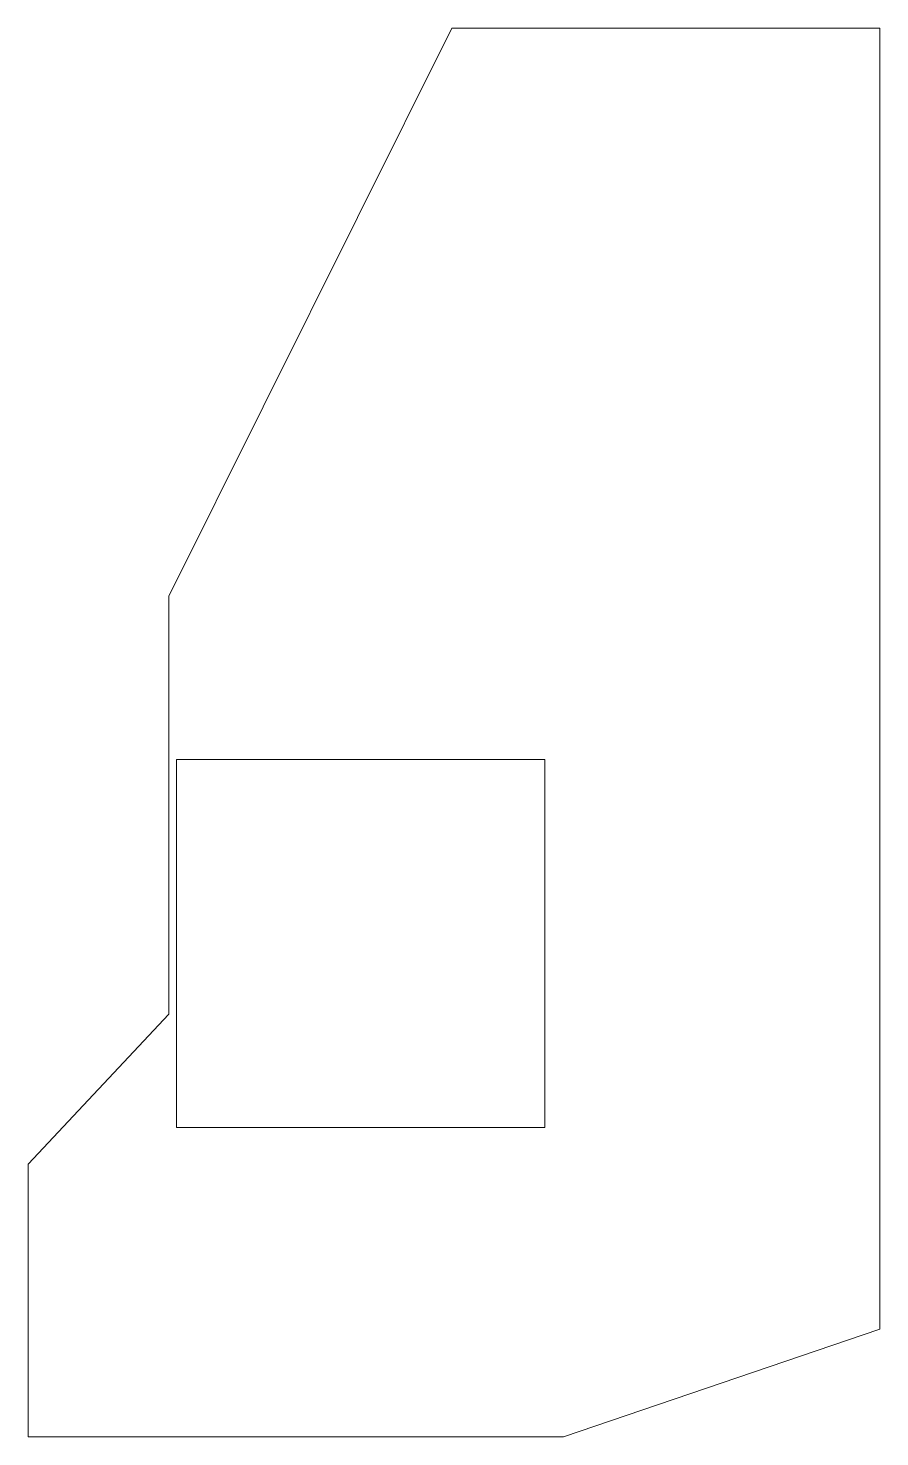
# Paper-space layout 'SW_Model_1' of a CAD drawing. Header units: millimetres. Extents: x 159.6 to 187.4, y 142.7 to 188.7.
import ezdxf

# ---------------------------------------------------------------- set-up
doc = ezdxf.new("R2010")
doc.units = ezdxf.units.MM
doc.layers.add('SLD-0', color=179, linetype='Continuous')

psp = doc.layouts.new('SW_Model_1')

# ---------------------------------------------------------------- linework, layer by layer
at = {"layer": 'SLD-0', "color": 179, "linetype": 'Continuous', "lineweight": 15}
for p, q in [((173.445, 188.68), (164.227, 170.163)), ((187.396, 188.68), (173.445, 188.68)), ((187.396, 146.256), (187.396, 188.68)), ((164.227, 170.163), (164.227, 156.536)), ((176.477, 164.836), (164.477, 164.836)), ((164.477, 164.836), (164.477, 152.836)), ((176.477, 152.836), (176.477, 164.836)), ((164.227, 156.536), (159.641, 151.639)), ((164.477, 152.836), (176.477, 152.836)), ((159.641, 151.639), (159.641, 142.749)), ((177.082, 142.749), (187.396, 146.256)), ((159.641, 142.749), (177.082, 142.749))]:
    psp.add_line(p, q, dxfattribs=at)

doc.saveas('drawing.dxf')
